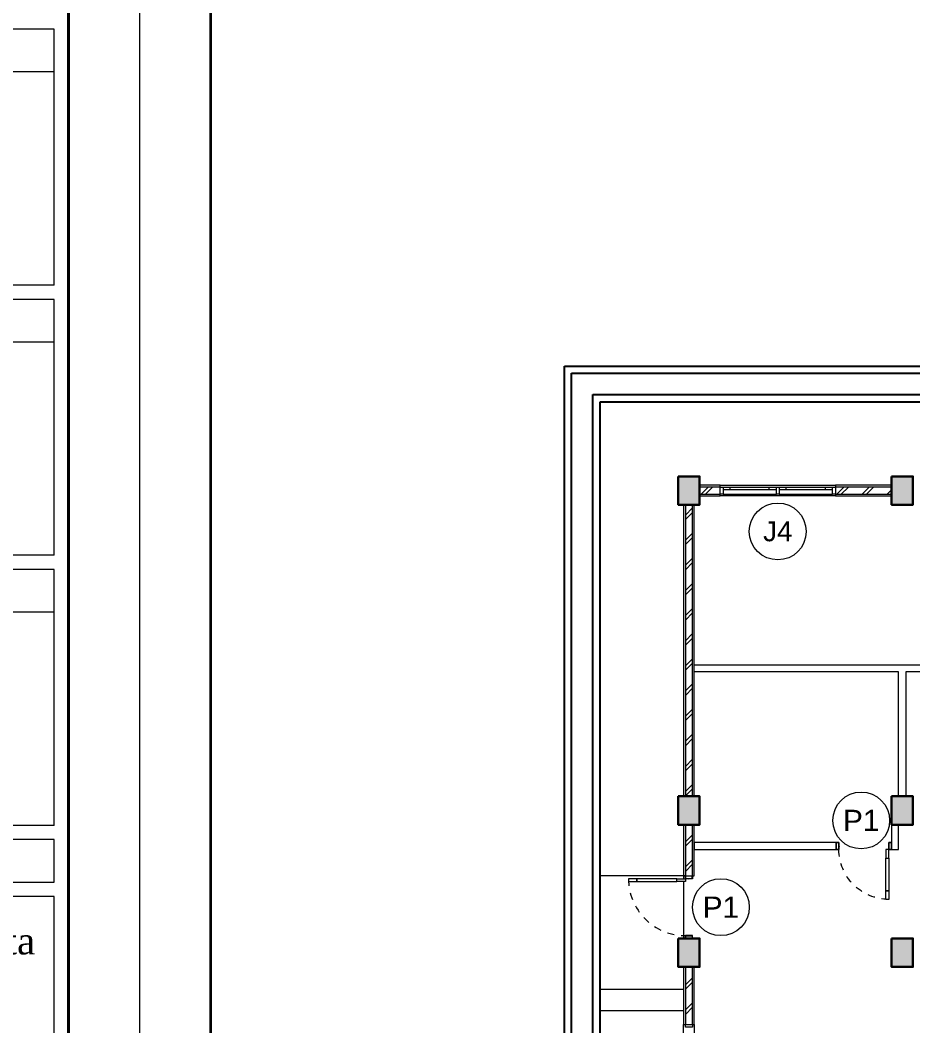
# Model space of a CAD drawing. Header units: millimetres. Extents: x -11 to 1625, y -267 to 180.
# Drawn here: x 993.53 to 1006.09, y 21.18 to 35.33 of the extents above; entities that cross this region are included whole.
import ezdxf
from ezdxf.enums import TextEntityAlignment as Align

# ---------------------------------------------------------------- set-up
doc = ezdxf.new("R2010")
doc.units = ezdxf.units.MM
doc.linetypes.add('HIDDEN', pattern=[0.375, 0.25, -0.125])
for name, color, linetype, lineweight in [('ars', 11, 'Continuous', 5), ('dinding', 5, 'Continuous', 15), ('GRS KOP', 1, 'Continuous', 35), ('KOLOM', 1, 'Continuous', 30), ('kop', 7, 'Continuous', 20), ('kus', 63, 'Continuous', 15), ('lan', 7, 'Continuous', 15), ('logo', 7, 'Continuous', 50), ('not', 7, 'Continuous', 20), ('PARTISI', 190, 'Continuous', 9), ('sol kol', 8, 'Continuous', 0)]:
    doc.layers.add(name, color=color, linetype=linetype, lineweight=lineweight)
doc.styles.add('BARU', font='complex.shx')
doc.styles.add('S', font='SIMPLEX', dxfattribs={"width": 1.1})
doc.styles.get("Standard").update_dxf_attribs({"font": 'ARIALUNI.TTF'})
pattern_1 = [(45, (1014.4393, 14.46013), (-0.1767767, 0.1767767), []), (45, (1014.5018, 14.46013), (-0.1767767, 0.1767767), [])]

# ---------------------------------------------------------------- blocks, each defined once
blk = doc.blocks.new('logo granitindo baru')
at = {"layer": 'logo'}
for points in [[(1.03, 1.463), (0.916, 1.574), (0.366, 1.024), (1.1, 0.289), (1.652, 0.843), (1.392, 1.098), (1.281, 0.987), (1.423, 0.84), (1.102, 0.519), (0.594, 1.025)], [(1.721, 1.576), (1.381, 1.236), (1.771, 0.842), (1.341, 0.407), (1.454, 0.294), (2.001, 0.844), (1.609, 1.237), (1.835, 1.464)]]:
    blk.add_hatch(color=8, dxfattribs=at).paths.add_polyline_path(points)
blk.add_lwpolyline([(1.03, 1.463), (0.916, 1.574), (0.366, 1.024), (1.1, 0.289), (1.652, 0.843), (1.392, 1.098), (1.281, 0.987), (1.423, 0.84), (1.102, 0.519), (0.594, 1.025), (1.03, 1.463), (0.916, 1.574)], dxfattribs=at)
at = {"layer": 'logo', "lineweight": 0}
blk.add_lwpolyline([(1.721, 1.576), (1.381, 1.236), (1.771, 0.842), (1.341, 0.407), (1.454, 0.294), (2.001, 0.844), (1.609, 1.237), (1.835, 1.464), (1.721, 1.576)], dxfattribs=at)
at = {"layer": 'logo', "lineweight": 13}
for points in [[(1.089, 1.403), (0.713, 1.026), (1.101, 0.638), (1.258, 0.794)], [(1.112, 1.38), (0.759, 1.026), (1.101, 0.683), (1.235, 0.817)], [(1.134, 1.357), (0.803, 1.026), (1.101, 0.728), (1.213, 0.839)], [(1.157, 1.334), (0.85, 1.026), (1.101, 0.775), (1.189, 0.863)]]:
    blk.add_lwpolyline(points, dxfattribs=at)
at = {"layer": 'logo', "insert": (2.134, 1.589), "char_height": 0.4, "width": 7.66452, "attachment_point": 1}
blk.add_mtext('{\\fTimes New Roman|b0|i0|c0|p18;PT. \\fCityBlueprint|b0|i0|c2|p2;\\W1.5;GRANITINDO \\fTimes New Roman|b0|i0|c0|p18;\\W1;Cipta Sejati}', dxfattribs=at)
at = {"layer": 'logo', "insert": (2.134, 0.975), "char_height": 0.1, "attachment_point": 1}
blk.add_mtext_dynamic_manual_height_columns('{\\f@Arial Unicode MS|b0|i0|c0|p34;\\H1.4x;\\W1.2;KONSULTAN STUDI - PERENCANA - PENGAWAS - MANAJEMEN\\fTimes New Roman|b0|i0|c0|p18;\\P\\pt0.9;\\H0.71429x;\\W1;Domisili ^I: Gedung Graha Arsa Lt. 4 Jl.Siaga Raya No. 31, Pejaten Barat, Jakarta Selatan 12510\\PStudio I ^I: Jl. Batu I No. 36A, Pejaten Timur, Jakarta Selatan 12510 Tlp. 021 - 71082879 Fax. 021 - 7972072\\PStudio II          : Jl. Sawo Raya No. 4 Rawamangun, Jakarta Timur 13220 Telp / Fax. 021 - 4717152}', width=9.56937, gutter_width=0, heights=[1.67], dxfattribs=at)
blk = doc.blocks.new('kop')
at = {"layer": 'GRS KOP'}
blk.add_line((83, 1), (83, 54), dxfattribs=at)
blk.add_lwpolyline([(1, 54), (83, 54), (83, 1), (1, 1)], close=True, dxfattribs=at)
at = {"layer": 'kop', "color": 7}
for p, q in [((0, 55), (0, 0)), ((84, 55), (84, 0)), ((84, 55), (84, 0))]:
    blk.add_line(p, q, dxfattribs=at)
at = {"layer": 'kop'}
for p, q in [((82.8, 27.2), (73.2, 27.2)), ((82.8, 23.6), (82.8, 27.2)), ((82.8, 26.6), (73.2, 26.6)), ((82.8, 23.6), (73.2, 23.6)), ((82.8, 23.4), (73.2, 23.4)), ((82.8, 19.8), (82.8, 23.4)), ((82.8, 22.8), (73.2, 22.8)), ((82.8, 19.8), (73.2, 19.8)), ((82.8, 19.6), (73.2, 19.6)), ((82.8, 16), (82.8, 19.6)), ((82.8, 19), (73.2, 19)), ((82.8, 16), (73.2, 16)), ((82.8, 15), (73.2, 15)), ((82.8, 9.4), (82.8, 15))]:
    blk.add_line(p, q, dxfattribs=at)
blk.add_lwpolyline([(73.2, 15.2), (82.8, 15.2), (82.8, 15.8), (73.2, 15.8)], close=True, dxfattribs=at)
at = {"xscale": 0.9500000000000455, "yscale": 0.9500000000000455, "zscale": 0.9500000000000455}
blk.add_blockref('logo granitindo baru', (73.307, 13.056), dxfattribs=at)
at = {"layer": 'kop', "style": 'BARU', "flags": 4}
for p, height in [((73.8, 5.4), 0.35), ((80.303, 5.382), 0.25), ((73.8, 4.9), 0.35), ((80.303, 4.882), 0.25), ((73.8, 4.4), 0.35), ((80.303, 4.382), 0.25)]:
    blk.add_attdef('-', p, '', height=height, dxfattribs=at)
at = {"layer": 'kop', "flags": 4}
for tag, p in [('AR-00', (78.057, 2.648)), ('00', (81.238, 2.647))]:
    blk.add_attdef(tag, text='', height=0.35, dxfattribs=at).set_placement(p, align=Align.MIDDLE)
blk = doc.blocks.new('K1')
at = {"layer": 'KOLOM'}
blk.add_lwpolyline([(0.2, 0.15), (-0.2, 0.15), (-0.2, -0.15), (0.2, -0.15), (0.2, 0.15)], dxfattribs=at)
blk = doc.blocks.new('P 80')
at = {"linetype": 'HIDDEN', "ltscale": 0.3}
blk.add_lwpolyline([(-0.84, 0.1, -0.414214), (-0.04, 0.9, -1.303225)], format="xyb", dxfattribs=at)
for points in [[(-0.04, 0.9), (-0.08, 0.9), (-0.08, 0.78), (-0.04, 0.78)], [(-0.04, 0.78), (-0.08, 0.78), (-0.08, 0.22), (-0.04, 0.22)], [(-0.04, 0.1), (-0.08, 0.1), (-0.08, 0.22), (-0.04, 0.22)], [(-0.835, 0.06), (-0.84, 0.06), (-0.84, 0.061), (-0.84, 0.1), (-0.88, 0.1), (-0.88, 0), (-0.84, 0), (-0.84, 0.056), (-0.835, 0.058)], [(-0.842, 0.002), (-0.878, 0.002), (-0.878, 0.098), (-0.842, 0.098)], [(-0.045, 0.06), (-0.04, 0.06), (-0.04, 0.061), (-0.04, 0.1), (0, 0.1), (0, 0), (-0.04, 0), (-0.04, 0.056), (-0.045, 0.058)], [(-0.038, 0.002), (-0.002, 0.002), (-0.002, 0.098), (-0.038, 0.098)]]:
    blk.add_lwpolyline(points, close=True)
blk = doc.blocks.new('P 70')
at = {"linetype": 'HIDDEN', "ltscale": 0.3}
blk.add_lwpolyline([(-0.74, 0.1, -0.414214), (-0.04, 0.8, -1.303225)], format="xyb", dxfattribs=at)
for points in [[(-0.04, 0.8), (-0.08, 0.8), (-0.08, 0.68), (-0.04, 0.68)], [(-0.04, 0.68), (-0.08, 0.68), (-0.08, 0.22), (-0.04, 0.22)], [(-0.04, 0.1), (-0.08, 0.1), (-0.08, 0.22), (-0.04, 0.22)], [(-0.735, 0.06), (-0.74, 0.06), (-0.74, 0.061), (-0.74, 0.1), (-0.78, 0.1), (-0.78, 0), (-0.74, 0), (-0.74, 0.056), (-0.735, 0.058)], [(-0.742, 0.002), (-0.778, 0.002), (-0.778, 0.098), (-0.742, 0.098)], [(-0.045, 0.06), (-0.04, 0.06), (-0.04, 0.061), (-0.04, 0.1), (0, 0.1), (0, 0), (-0.04, 0), (-0.04, 0.056), (-0.045, 0.058)], [(-0.038, 0.002), (-0.002, 0.002), (-0.002, 0.098), (-0.038, 0.098)]]:
    blk.add_lwpolyline(points, close=True)
blk = doc.blocks.new('NAV')
blk.add_circle((0, -0.4), 0.4)
at = {"style": 'S', "width": 0.75, "flags": 4}
blk.add_attdef('AV', text='', height=0.3, dxfattribs=at).set_placement((0, -0.4), align=Align.MIDDLE)

msp = doc.modelspace()

# ---------------------------------------------------------------- hatches: boundary and pattern name
at = {"layer": 'ars'}
h = msp.add_hatch(dxfattribs=at)
h.set_pattern_fill('TEMBOK', color=256, scale=0.25)
h.set_pattern_definition([(45, (1013.6593, 14.46013), (-0.1767767, 0.1767767), []), (45, (1013.7218, 14.46013), (-0.1767767, 0.1767767), [])])
h.paths.add_polyline_path([(1003.0893097, 28.7601267), (1003.3793097, 28.7601267), (1003.3793097, 28.6601267), (1003.0893097, 28.6601267)])
h = msp.add_hatch(dxfattribs=at)
h.set_pattern_fill('TEMBOK', color=256, scale=0.25)
h.set_pattern_definition([(45, (1015.5693, 14.46013), (-0.1767767, 0.1767767), []), (45, (1015.6318, 14.46013), (-0.1767767, 0.1767767), [])])
h.paths.add_polyline_path([(1004.9993097, 28.7601267), (1005.7893097, 28.7601267), (1005.7893097, 28.6601267), (1004.9993097, 28.6601267)])
h = msp.add_hatch(dxfattribs=at)
h.set_pattern_fill('TEMBOK', color=256, scale=0.25)
h.set_pattern_definition(pattern_1)
h.paths.add_polyline_path([(1002.9893097, 24.4101267), (1002.9893097, 28.5101267), (1002.8893097, 28.5101267), (1002.8893097, 24.4101267)])
h = msp.add_hatch(dxfattribs=at)
h.set_pattern_fill('TEMBOK', color=256, scale=0.25)
h.set_pattern_definition(pattern_1)
h.paths.add_polyline_path([(1002.9893097, 23.2901267), (1002.9893097, 24.0101267), (1002.8893097, 24.0101267), (1002.8893097, 23.2901267)])
h = msp.add_hatch(dxfattribs=at)
h.set_pattern_fill('TEMBOK', color=256, scale=0.25)
h.set_pattern_definition([(45, (1014.4393, 18.10513), (-0.1767767, 0.1767767), []), (45, (1014.5018, 18.10513), (-0.1767767, 0.1767767), [])])
h.paths.add_polyline_path([(1002.9893097, 21.2001267), (1002.9893097, 22.0101267), (1002.8893097, 22.0101267), (1002.8893097, 21.2001267)])
at = {"layer": 'sol kol'}
for points in [[(1002.7893097, 28.9101267), (1002.7893097, 28.5101267), (1003.0893097, 28.5101267), (1003.0893097, 28.9101267)], [(1005.7893097, 28.9101267), (1005.7893097, 28.5101267), (1006.0893097, 28.5101267), (1006.0893097, 28.9101267)], [(1002.7893097, 24.4101267), (1002.7893097, 24.0101267), (1003.0893097, 24.0101267), (1003.0893097, 24.4101267)], [(1005.7893097, 24.4101267), (1005.7893097, 24.0101267), (1006.0893097, 24.0101267), (1006.0893097, 24.4101267)], [(1002.7893097, 22.4101267), (1002.7893097, 22.0101267), (1003.0893097, 22.0101267), (1003.0893097, 22.4101267)], [(1005.7893097, 22.4101267), (1005.7893097, 22.0101267), (1006.0893097, 22.0101267), (1006.0893097, 22.4101267)]]:
    msp.add_hatch(color=256, dxfattribs=at).paths.add_polyline_path(points)

# ---------------------------------------------------------------- linework, layer by layer
for p, q in [((1001.1893097, 15.9601267), (1001.1893097, 30.4601267)), ((1001.1893097, 30.4601267), (1027.6893097, 30.4601267)), ((1001.2893097, 16.0601267), (1001.2893097, 30.3601267)), ((1001.2893097, 30.3601267), (1020.0893097, 30.3601267)), ((1001.5893097, 16.3601267), (1001.5893097, 30.0601267)), ((1001.5893097, 30.0601267), (1020.0893097, 30.0601267)), ((1001.6893097, 16.4601267), (1001.6893097, 29.9601267)), ((1001.6893097, 29.9601267), (1020.0893097, 29.9601267))]:
    msp.add_line(p, q)
at = {"layer": 'ars'}
for points in [[(1003.3793097, 28.7601267), (1003.0893097, 28.7601267), (1003.0893097, 28.6601267), (1003.3793097, 28.6601267)], [(1005.7893097, 28.7601267), (1004.9993097, 28.7601267), (1004.9993097, 28.6601267), (1005.7893097, 28.6601267)], [(1002.9893097, 24.4101267), (1002.9893097, 28.5101267), (1002.8893097, 28.5101267), (1002.8893097, 24.4101267)], [(1002.9893097, 23.2901267), (1002.9893097, 24.0101267), (1002.8893097, 24.0101267), (1002.8893097, 23.2901267)], [(1002.9893097, 21.2001267), (1002.9893097, 22.0101267), (1002.8893097, 22.0101267), (1002.8893097, 21.2001267)]]:
    msp.add_lwpolyline(points, close=True, dxfattribs=at)
at = {"layer": 'dinding'}
for points in [[(1003.3793097, 28.7851267), (1003.0893097, 28.7851267), (1003.0893097, 28.6351267), (1003.3793097, 28.6351267)], [(1005.7893097, 28.7851267), (1004.9993097, 28.7851267), (1004.9993097, 28.6351267), (1005.7893097, 28.6351267)], [(1003.0143097, 24.4101267), (1003.0143097, 28.5101267), (1002.8643097, 28.5101267), (1002.8643097, 24.4101267)], [(1003.0143097, 23.2901267), (1003.0143097, 24.0101267), (1002.8643097, 24.0101267), (1002.8643097, 23.2901267)], [(1003.0143097, 21.2001267), (1003.0143097, 22.0101267), (1002.8643097, 22.0101267), (1002.8643097, 21.2001267)]]:
    msp.add_lwpolyline(points, close=True, dxfattribs=at)
at = {"layer": 'kus'}
for p, q in [((1003.4193097, 28.7601267), (1004.1693097, 28.7601267)), ((1003.4193097, 28.7251267), (1004.1693097, 28.7251267)), ((1003.5193097, 28.7251267), (1003.5193097, 28.7601267)), ((1004.0693097, 28.7251267), (1004.0693097, 28.7601267)), ((1004.2093097, 28.7601267), (1004.9593097, 28.7601267)), ((1004.2093097, 28.7251267), (1004.9593097, 28.7251267)), ((1004.3093097, 28.7251267), (1004.3093097, 28.7601267)), ((1004.8593097, 28.7251267), (1004.8593097, 28.7601267)), ((1003.4193097, 28.6601267), (1004.1693097, 28.6601267)), ((1004.2093097, 28.6601267), (1004.9593097, 28.6601267))]:
    msp.add_line(p, q, dxfattribs=at)
for points in [[(1003.3793097, 28.7601267), (1003.4193097, 28.7601267), (1003.4193097, 28.6601267), (1003.3793097, 28.6601267)], [(1004.1693097, 28.7601267), (1004.2093097, 28.7601267), (1004.2093097, 28.6601267), (1004.1693097, 28.6601267)], [(1004.9593097, 28.7601267), (1004.9993097, 28.7601267), (1004.9993097, 28.6601267), (1004.9593097, 28.6601267)], [(1002.8893097, 21.1601267), (1002.8893097, 21.2001267), (1002.9893097, 21.2001267), (1002.9893097, 21.1601267)]]:
    msp.add_lwpolyline(points, close=True, dxfattribs=at)
at = {"layer": 'lan'}
for p, q in [((1002.8893097, 23.2901267), (1001.6893097, 23.2901267)), ((1002.8643097, 23.2901267), (1002.8643097, 23.2501267)), ((1002.8643097, 23.2101267), (1002.8643097, 22.4101267)), ((1002.8643097, 21.6901267), (1001.6893097, 21.6901267)), ((1002.8643097, 21.3901267), (1001.6893097, 21.3901267))]:
    msp.add_line(p, q, dxfattribs=at)
for points in [[(1003.3793097, 28.7851267), (1004.9993097, 28.7851267), (1004.9993097, 28.6351267), (1003.3793097, 28.6351267)], [(1003.0143097, 21.2001267), (1003.0143097, 18.8201267), (1002.8643097, 18.8201267), (1002.8643097, 21.2001267)]]:
    msp.add_lwpolyline(points, close=True, dxfattribs=at)
at = {"layer": 'PARTISI'}
for points in [[(1005.8893097, 24.4101267), (1005.8893097, 26.1625799), (1003.0143097, 26.1625799), (1003.0143097, 26.2601267), (1005.9893097, 26.2601267), (1009.6593097, 26.2601267), (1009.6593097, 26.1601267), (1005.9893097, 26.1601267), (1005.9893097, 24.4101267)], [(1003.0143097, 23.6601267), (1005.0093097, 23.6601267), (1005.0093097, 23.7601267), (1003.0143097, 23.7601267)]]:
    msp.add_lwpolyline(points, close=True, dxfattribs=at)
msp.add_lwpolyline([(1005.7893097, 24.0101267), (1005.7893097, 23.6601267), (1005.8893097, 23.6601267), (1005.8893097, 24.0101267), (1005.7893097, 24.0101267)], dxfattribs=at)

# ---------------------------------------------------------------- block references
at = {"layer": 'KOLOM', "rotation": 90}
for p in [(1002.9393097, 28.7101267), (1005.9393097, 28.7101267), (1002.9393097, 24.2101267), (1005.9393097, 24.2101267), (1002.9393097, 22.2101267), (1005.9393097, 22.2101267)]:
    msp.add_blockref('K1', p, dxfattribs=at)
at = {"layer": 'kop'}
for p in [(911.2141622, 8), (995.2141622, 8.0000005)]:
    msp.add_blockref('kop', p, dxfattribs=at)
at = {"layer": 'kus', "xscale": -1, "rotation": 180}
msp.add_blockref('P 70', (1005.7893097, 23.7601267), dxfattribs=at)
at = {"layer": 'kus', "rotation": 89.9999999869692}
msp.add_blockref('P 80', (1002.9893097, 23.2901267), dxfattribs=at)
at = {"layer": 'not'}
ref = msp.add_blockref('NAV', (1004.1893097, 28.5351267), dxfattribs=at)
ref.add_attrib('AV', 'J4', dxfattribs={"layer": '0', "height": 0.28, "flags": 4}).set_placement((1004.1893097, 28.1351267), align=Align.MIDDLE)
ref = msp.add_blockref('NAV', (1005.3628073, 24.4696598), dxfattribs=at)
ref.add_attrib('AV', 'P1', dxfattribs={"layer": '0', "height": 0.3, "flags": 4}).set_placement((1005.3628073, 24.0696598), align=Align.MIDDLE)
ref = msp.add_blockref('NAV', (1003.3893097, 23.2501267), dxfattribs=at)
ref.add_attrib('AV', 'P1', dxfattribs={"layer": '0', "height": 0.3, "flags": 4}).set_placement((1003.3893097, 22.8501267), align=Align.MIDDLE)

doc.saveas('drawing.dxf')
